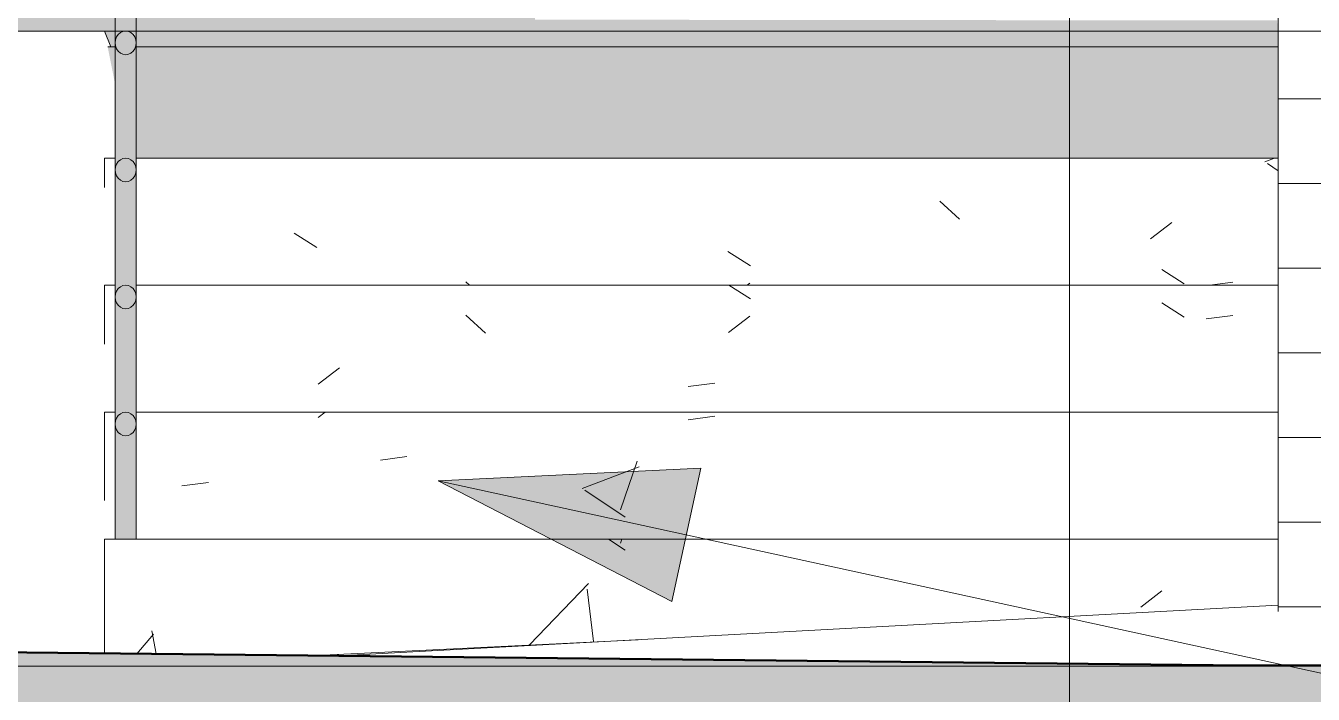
# Model space of a CAD drawing. Header units: inches. Extents: x 1750 to 8392, y -297 to 660.
# Drawn here: x 6777.4 to 6838.2, y -31.3 to 0.3 of the extents above; entities that cross this region are included whole.
import ezdxf

# ---------------------------------------------------------------- set-up
doc = ezdxf.new("R2010")
doc.units = ezdxf.units.IN
doc.header["$MEASUREMENT"] = 0
doc.linetypes.add('Grid Line 1_2_', pattern=[0.8749999999999999, 0.4999999999999999, -0.125, 0.125, -0.125])
for name, color, linetype, lineweight in [('0-4', 50, 'Continuous', 5), ('A-FLOR-3', 192, 'Continuous', 5), ('A-FLOR-4', 192, 'Continuous', 9), ('A-FLOR-HRAL', 11, 'Continuous', 9), ('A-FLOR-LEVL-1', 51, 'Grid Line 1_2_', 9), ('A-WALL-1', 113, 'Continuous', 9), ('A-WALL-PATT-1', 111, 'Continuous', 9), ('C-TOPO', 7, 'Continuous', 9), ('C-TOPO-1', 250, 'Continuous', 50), ('G-ANNO-SYMB-2', 111, 'Continuous', 9), ('G-ANNO-TEXT', 231, 'Continuous', 9), ('S-STRS', 31, 'Continuous', 9)]:
    doc.layers.add(name, color=color, linetype=linetype, lineweight=lineweight)

# ---------------------------------------------------------------- blocks, each defined once
blk = doc.blocks.new('CTR  - Topography_rvt-2-BUILDING ELEVATION - NORTH')
at = {"layer": 'C-TOPO'}
h = blk.add_hatch(dxfattribs=at)
h.set_pattern_fill('FP_39', color=256, style=0, pattern_type=2)
h.set_pattern_definition([(0, (12, 0), (24, 24), [24, -24]), (0, (12, 9), (24, 24), [24, -24]), (0, (12, 18), (24, 24), [24, -24]), (90, (15, 21), (-24, 24), [24, -24]), (90, (24, 21), (-24, 24), [24, -24]), (90, (33, 21), (-24, 24), [24, -24])])
h.paths.add_polyline_path([(-12266.26998847313, -238.7668701536264), (-9756.496706436006, -238.7668701536264), (-9756.496706436006, -5.969290113891474), (-9850.926527178737, -12.8000754413498), (-9884.02873552891, -17.9999999999959), (-9993.081956436006, -25.01451638347441), (-10043.15265093938, -28.41241304285915), (-10085.62315978362, -27.08236057904105), (-10085.62346197062, -27.08235736156859), (-10090.51734691987, -26.92914081199364), (-10093.88613431506, -27.24639327817783), (-10098.3845804983, -27.24639327817783), (-10127.62411873542, -29.99999999999931), (-10150.80545643601, -29.97968548082144), (-10171.39324925796, -29.94968057997562), (-10408.30070267418, -27.42954323953233), (-10466.25245643601, -27.55700736697588), (-10486.9498320487, -27.59909520345661), (-10517.53678747533, -27.23650604497845), (-10524.9613414491, -27.23926980793646), (-10534.89299721585, -27.1215362624905), (-10585.34842131052, -27.5352488954154), (-10642.58937642446, -27.25994412709303), (-10678.14875627489, -26.98436988889534), (-10823.03549742958, -29.94557442945449), (-10860.56120643601, -30), (-12280.07270643601, -30), (-12280.07270643601, -238.7668701536264), (-12266.58939610937, -238.7668701536264)], flags=0)
for p, q in [((-10223.78906249888, 0), (-10279.72265624888, 0)), ((-10223.78906249888, 0), (-10223.49819914664, -0.7499999999999999)), ((-10212.71177813031, -29.51014874608085), (-10168.31439610937, -27.11439440273045)), ((-10171.39379882697, -29.94968032836914), (-10318.31030273322, -28.38683223724365)), ((-10213.76866809155, -29.49890592607835), (-10198.56845732808, -28.74695234352327)), ((-10136.86669921759, -30), (-10171.39379882697, -29.94968032836914))]:
    blk.add_line(p, q, dxfattribs=at)
at = {"layer": 'C-TOPO-1'}
for p, q in [((-10171.39379882696, -29.94967473385553), (-10318.3108237806, -28.38682360699831)), ((-10136.86669642219, -30), (-10171.39324925795, -29.94968057997549))]:
    blk.add_line(p, q, dxfattribs=at)
blk = doc.blocks.new('CTR - 1st Phase -Stairs _ Elevators_rvt-2-BUILDING ELEVATION - NORTH')
at = {"layer": 'A-FLOR-LEVL-1'}
for p, q in [((-12376.80906771182, 0), (-9659.778362595232, 0)), ((-12376.80906771182, -30), (-9659.778362595232, -30))]:
    blk.add_line(p, q, dxfattribs=at)
blk = doc.blocks.new('Railing - 1_-1411116-BUILDING ELEVATION - NORTH')
at = {"layer": 'A-FLOR-HRAL'}
h = blk.add_hatch(color=256, dxfattribs=at)
h.paths.add_polyline_path([(-10820.48939610939, -24), (-10819.48939610939, -24), (-10819.50643319626, -18.70370123909015), (-10819.63584271881, -18.95430170190685), (-10819.85998658684, -19.09898594657614), (-10819.97351199786, -19.09898594657614), (-10820.00528022092, -19.09898594657614), (-10820.11880563196, -19.09898594657614), (-10820.3429495, -18.95430170189593), (-10820.47235902255, -18.70370123905503), (-10820.48939610939, -18.70370123905503), (-10820.48939610939, -23.39237015362596)], flags=0)
h.paths.add_polyline_path([(-10820.48939610939, -18.30901699438187), (-10820.42240881129, -18.15356253417452), (-10820.21528877531, -18.03496691962676), (-10819.9819533539, -18), (-10819.6358427188, -18.08015364227208), (-10819.49764712114, -18.2570218565586), (-10819.48939610939, -18.3090169943747), (-10819.53071813714, -12.76925049141551), (-10819.6358427188, -12.95430170189593), (-10819.85998658684, -13.09898594657614), (-10820.19519731989, -13.06360858605058), (-10820.34294949999, -12.95430170189593), (-10820.47315683522, -12.69692596543314), (-10820.48939610939, -12.83852549156223), (-10820.48939610939, -18)], flags=0)
h.paths.add_polyline_path([(-10819.48939610939, -12.30901699437539), (-10819.51421574761, -6.724707690158884), (-10819.6358427188, -6.954301701895592), (-10819.85998658684, -7.098985946575799), (-10820.1709939683, -7.074817275347532), (-10820.34294949999, -6.954301701895592), (-10820.47235902253, -6.703701239054685), (-10820.48939610939, -6.838525491561886), (-10820.47235902254, -12.2016269417095), (-10820.23939610939, -12.03924894698503), (-10819.89181495673, -12.00430816998494), (-10819.73939610939, -12.03924894698435), (-10819.50634615792, -12.20220341366246), (-10819.49176859319, -12.29406638880289)], flags=0)
h.paths.add_polyline_path([(-10820.48939610939, -6.309016994399944), (-10820.42240881129, -6.151620600610504), (-10820.23939610939, -6.038169482764833), (-10819.93107555805, -6.005298742680002), (-10819.73939610939, -6.038169482762787), (-10819.50643319625, -6.20165492702984), (-10819.48939610939, -6.210318791441527), (-10819.52358614052, -0.7500000000000052), (-10819.6376723763, -0.9558713607721127), (-10819.85998658684, -1.0989859465758), (-10820.14679061671, -1.086025964645506), (-10820.34294949999, -0.9543017018959342), (-10820.47235902254, -0.7037012390546858), (-10820.48939610941, -0.7500000000000052), (-10820.48939610939, -6.279508497187412)], flags=0)
h.paths.add_polyline_path([(-10820.48939610941, -0.3090169944630414), (-10820.4224088113, -0.150649633836684), (-10820.21860903878, -0.03246695638131846), (-10819.91163537426, -0.007064990241138601), (-10819.73017216568, -0.04278363328842793), (-10819.50643319625, -0.2016549270315462), (-10819.48939610941, -0.08258489567731962), (-10819.53138970491, 5.22893683111601), (-10819.6358427188, 5.045698298104065), (-10819.86542550223, 4.901014053423858), (-10820.20129088245, 4.939213372270495), (-10820.34294949999, 5.045698298104065), (-10820.47235902255, 5.296298760944972), (-10820.48939610941, 5.296298760944972), (-10820.48939610941, -0.2477896584373464)], flags=0)
h.paths.add_polyline_path([(-10820.48939610941, 5.690983005540368), (-10820.4224088113, 5.850321332944639), (-10820.23939610941, 5.96398944567249), (-10819.95587332989, 6.000543384465225), (-10819.6358427188, 5.916296866685792), (-10819.50399509834, 5.782980989093056), (-10819.48939610941, 5.789681208561199), (-10819.5122224327, 10.5229446884648), (-10819.60632349913, 10.42221220550152), (-10819.79634526541, 10.34891112364345), (-10820.03501077242, 10.32921703882982), (-10820.26474086817, 10.36872645396783), (-10820.39332731483, 10.43529013102351), (-10820.48939610941, 10.46447808209597), (-10820.48939610941, 5.789681208541418)], flags=0)
h = blk.add_hatch(color=256, dxfattribs=at)
h.paths.add_polyline_path([(-10819.87813564242, 10.32921703882982), (-10819.58061007797, 10.43833401063647), (-10819.7963538072, 10.35136329304986), (-10819.9437814464, 10.32921703882982)], flags=0)
h.paths.add_polyline_path([(-10820.03198010418, 10.32921703882982), (-10820.30114101034, 10.40599638841024), (-10820.03501077242, 10.32921703882982)], flags=0)
for p, q in [((-10820.48939610939, 10.57294901687532), (-10820.48939610939, -24)), ((-10819.48939610939, -24), (-10819.48939610939, 10.57294901687532))]:
    blk.add_line(p, q, dxfattribs=at)
at = {"layer": 'A-FLOR-HRAL', "flags": 128}
for points in [[(-10820.03228682549, 10.3240667408874), (-10820.10065657636, 10.32921703882964), (-10820.30114101031, 10.37749114625808), (-10820.43988054333, 10.4644780820957), (-10820.47873303603, 10.5202755331475)], [(-10819.50005918274, 10.52027553314847), (-10819.53891167543, 10.4644780820957), (-10819.67765120845, 10.37749114625808), (-10819.8781356424, 10.32921703882964), (-10819.94650539328, 10.32406674088737)]]:
    blk.add_lwpolyline(points, dxfattribs=at)
blk = doc.blocks.new('Railing - Railing-1951187-BUILDING ELEVATION - NORTH')
at = {"layer": 'A-FLOR-HRAL'}
for points in [[(-10223.2893961094, 5.440983005625184), (-10223.22240881129, 5.72049150281225), (-10223.0393961094, 5.925105923900673), (-10222.7893961094, 5.999999999999999), (-10222.5393961094, 5.925105923900673), (-10222.3512654643, 5.706677289668618), (-10222.2893961094, 5.585667250305391), (-10222.33222662613, 5.811461797752712), (-10222.58110331182, 5.973265162926622), (-10222.82660988685, 5.999999999999999), (-10223.14321501181, 5.916076410650589), (-10223.27479712046, 5.782980988913322), (-10223.2893961094, 5.585667250305391)], [(-10222.88306385357, 4.901014053423522), (-10222.57750133636, 4.93921337225754), (-10222.43584271879, 5.045698298103729), (-10222.30643319625, 5.296298760944977), (-10222.30643319625, 5.585667250305391), (-10222.43584271879, 5.836267713145957), (-10222.66056203979, 5.980867255773432), (-10222.99778954488, 5.944374125353646), (-10223.14294949999, 5.836267713145957), (-10223.27235902254, 5.585667250305391), (-10223.27215196102, 5.295739866141047), (-10223.14294949999, 5.045698298103729), (-10222.91336671655, 4.901014053423522)], [(-10223.2893961094, -0.5590169943751561), (-10223.22240881129, -0.2795084971877486), (-10223.0393961094, -0.07489407609898534), (-10222.78939610938, 0), (-10222.5393961094, -0.0748940760993264), (-10222.35388546187, -0.2862508841141106), (-10222.2893961094, -0.4143327496949495), (-10222.32360004505, -0.1929250748095228), (-10222.56018318003, -0.0324669563755151), (-10222.86715684452, -0.007064990241474333), (-10223.04862005312, -0.04278363330547563), (-10223.27251023311, -0.2026078058946723), (-10223.2893961094, -0.4143327496949495)], [(-10222.65998658683, -1.098985946576135), (-10222.43584271879, -0.9543017018959289), (-10222.30643319624, -0.7037012390553626), (-10222.30643319624, -0.4143327496949495), (-10222.44048071033, -0.159753364793346), (-10222.65998658683, -0.01904804217349465), (-10222.94252287698, -0.03003161317724334), (-10223.14294949999, -0.1637322868540423), (-10223.27235902254, -0.4143327496949495), (-10223.26709928961, -0.7178981671904693), (-10223.14111984248, -0.9558713607697199), (-10222.91880563194, -1.098985946576135), (-10222.71517427336, -1.098985946576135)], [(-10223.28939610939, -6.559016994374814), (-10223.22240881128, -6.279508497187748), (-10223.03939610939, -6.074894076099326), (-10222.78939610939, -5.999999999999999), (-10222.53939610939, -6.074894076099326), (-10222.35638340749, -6.279508497187748), (-10222.28939610939, -6.559016994374814), (-10222.31497346396, -6.197311947371076), (-10222.53939610939, -6.038169482762782), (-10222.84771666073, -6.005298742681702), (-10223.03955473058, -6.038267394028138), (-10223.27251023311, -6.2026078058974), (-10223.28939610939, -6.414332749694608)], [(-10222.84417203725, -7.098985946576476), (-10222.60779825048, -7.074817275351278), (-10222.4358427188, -6.954301701896269), (-10222.30643319624, -6.703701239055021), (-10222.30643319624, -6.414332749694608), (-10222.4358427188, -6.163732286854041), (-10222.65998658683, -6.019048042173835), (-10222.96681699698, -6.041282337767711), (-10223.14294949999, -6.163732286854041), (-10223.27235902254, -6.414332749694608), (-10223.27215196101, -6.704260133866113), (-10223.14294949999, -6.954301701896269), (-10222.91336671655, -7.098985946576476)], [(-10223.28939610939, -12.55901699437481), (-10223.22240881128, -12.27950849718741), (-10223.03939610939, -12.07489407609864), (-10222.78939610938, -12), (-10222.53939610939, -12.07489407609898), (-10222.35638340749, -12.27950849718741), (-10222.28939610939, -12.41433274969461), (-10222.30643319624, -12.20162694170233), (-10222.53939610939, -12.03924894698332), (-10222.82827647695, -12.00353249512056), (-10223.03955006815, -12.03934398029344), (-10223.27251023311, -12.20260780596425), (-10223.28939610939, -12.4278782940994)], [(-10222.82472612908, -13.09898594657579), (-10222.58359489889, -13.06360858605194), (-10222.4358427188, -12.95430170189593), (-10222.30563538356, -12.69692596546451), (-10222.30643319624, -12.41433274969461), (-10222.4358427188, -12.1637322868537), (-10222.65998658683, -12.01904804217315), (-10222.99111111699, -12.05253306235647), (-10223.14294949999, -12.1637322868537), (-10223.27275566934, -12.41770119786724), (-10223.27235902253, -12.70370123905502), (-10223.14294949999, -12.95430170189593), (-10222.91336671655, -13.09898594657579)], [(-10222.28939610939, -18.55901699437515), (-10222.30643319625, -18.19882995095008), (-10222.56350344347, -18.03496691962539), (-10222.79683886488, -18), (-10223.15523831203, -18.09191129311511), (-10223.28114509764, -18.25702185658417), (-10223.27235902254, -18.4143327496946), (-10223.14056070653, -18.16168294656404), (-10222.91880563195, -18.01904804217383), (-10222.65998658683, -18.01904804217383), (-10222.43584271879, -18.16373228685404), (-10222.30643319624, -18.4143327496946), (-10222.29730979578, -18.49181150624815)], [(-10222.77351199785, -19.09898594657647), (-10222.65998658683, -19.09898594657647), (-10222.43584271879, -18.95430170189627), (-10222.30643319624, -18.70370123905536), (-10222.30643319624, -18.4143327496946), (-10222.43584271879, -18.16373228685404), (-10222.65998658683, -18.01904804217383), (-10222.91880563195, -18.01904804217383), (-10223.14294949999, -18.16373228685404), (-10223.27235902254, -18.4143327496946), (-10223.27235902254, -18.70370123905536), (-10223.14294949998, -18.95430170189627), (-10222.91880563194, -19.09898594657647), (-10222.80533435204, -19.08228388569023), (-10222.77344265289, -19.07758968376151)]]:
    blk.add_hatch(color=256, dxfattribs=at).paths.add_polyline_path(points, flags=0)
for p, q in [((-10223.28939610938, 6.467342984011565), (-10223.28939610938, 5.440983005624843)), ((-10222.28939610939, 5.440983005625184), (-10222.28939610939, 6.46734298401975)), ((-10223.28939610938, 0.4701399747532377), (-10223.28939610938, -0.5590169943754971)), ((-10222.28939610939, -0.5590169943751561), (-10222.28939610939, 0.4701399747604)), ((-10223.28939610938, -5.527063034508159), (-10223.28939610938, -6.559016994375155)), ((-10222.28939610939, -6.559016994374814), (-10222.28939610939, -5.52706303449554)), ((-10223.28939610938, -11.5242660437641), (-10223.28939610938, -12.55901699437515)), ((-10222.28939610939, -12.55901699437481), (-10222.28939610939, -11.52426604375625)), ((-10223.28939610938, -17.52146905302345), (-10223.28939610938, -18.55901699437549)), ((-10222.28939610939, -18.55901699437515), (-10222.28939610939, -17.52146905301492))]:
    blk.add_line(p, q, dxfattribs=at)
at = {"layer": 'A-FLOR-HRAL', "flags": 128}
for points in [[(-10222.28939610938, 5.440983005624937), (-10222.30643319623, 5.585667250305142), (-10222.35638340748, 5.72049150281233), (-10222.43584271878, 5.836267713146066), (-10222.53939610938, 5.925105923900913), (-10222.65998658682, 5.980951957826272), (-10222.78939610938, 5.999999999999723), (-10222.91880563193, 5.980951957826274), (-10223.03939610938, 5.925105923900915), (-10223.14294949997, 5.836267713146069), (-10223.22240881127, 5.720491502812332), (-10223.27235902252, 5.585667250305146), (-10223.28939610938, 5.440983005624941)], [(-10223.28939610938, 5.440983005624943), (-10223.27235902252, 5.296298760944738), (-10223.22240881127, 5.16147450843755), (-10223.14294949997, 5.045698298103813), (-10223.03939610938, 4.956860087348964), (-10222.91880563193, 4.901014053423604), (-10222.78939610938, 4.881966011250153), (-10222.65998658682, 4.901014053423602), (-10222.53939610938, 4.956860087348959), (-10222.43584271878, 5.045698298103805), (-10222.35638340748, 5.161474508437541), (-10222.30643319623, 5.296298760944729), (-10222.28939610938, 5.440983005624934)], [(-10222.28939610938, -0.5590169943750625), (-10222.30643319623, -0.4143327496948572), (-10222.35638340748, -0.2795084971876703), (-10222.43584271878, -0.1637322868539333), (-10222.53939610938, -0.07489407609908617), (-10222.65998658682, -0.01904804217372721), (-10222.78939610938, -2.766120665853577e-13), (-10222.91880563193, -0.01904804217372621), (-10223.03939610938, -0.07489407609908409), (-10223.14294949997, -0.1637322868539304), (-10223.22240881127, -0.2795084971876665), (-10223.27235902252, -0.414332749694853), (-10223.28939610938, -0.5590169943750585)], [(-10223.28939610938, -0.5590169943750555), (-10223.27235902252, -0.7037012390552613), (-10223.22240881127, -0.8385254915624485), (-10223.14294949997, -0.9543017018961861), (-10223.03939610938, -1.043139912651034), (-10222.91880563193, -1.098985946576394), (-10222.78939610938, -1.118033988749846), (-10222.65998658682, -1.098985946576396), (-10222.53939610938, -1.043139912651039), (-10222.43584271878, -0.9543017018961931), (-10222.35638340748, -0.8385254915624574), (-10222.30643319623, -0.7037012390552703), (-10222.28939610938, -0.5590169943750652)], [(-10222.28939610937, -6.55901699437506), (-10222.30643319623, -6.414332749694855), (-10222.35638340748, -6.279508497187669), (-10222.43584271878, -6.163732286853932), (-10222.53939610937, -6.074894076099084), (-10222.65998658682, -6.019048042173726), (-10222.78939610937, -6.000000000000274), (-10222.91880563193, -6.019048042173724), (-10223.03939610937, -6.074894076099083), (-10223.14294949997, -6.163732286853928), (-10223.22240881127, -6.279508497187665), (-10223.27235902252, -6.414332749694851), (-10223.28939610937, -6.559016994375057)], [(-10223.28939610937, -6.559016994375054), (-10223.27235902252, -6.703701239055259), (-10223.22240881127, -6.838525491562446), (-10223.14294949997, -6.954301701896184), (-10223.03939610937, -7.043139912651033), (-10222.91880563193, -7.098985946576393), (-10222.78939610937, -7.118033988749843), (-10222.65998658682, -7.098985946576394), (-10222.53939610937, -7.043139912651037), (-10222.43584271878, -6.954301701896192), (-10222.35638340748, -6.838525491562456), (-10222.30643319623, -6.703701239055269), (-10222.28939610937, -6.559016994375063)], [(-10222.28939610938, -12.55901699437472), (-10222.30643319623, -12.41433274969451), (-10222.35638340748, -12.27950849718733), (-10222.43584271878, -12.16373228685359), (-10222.53939610938, -12.07489407609874), (-10222.65998658682, -12.01904804217338), (-10222.78939610938, -11.99999999999993), (-10222.91880563193, -12.01904804217338), (-10223.03939610938, -12.07489407609874), (-10223.14294949997, -12.16373228685359), (-10223.22240881127, -12.27950849718732), (-10223.27235902252, -12.41433274969451), (-10223.28939610938, -12.55901699437471)], [(-10223.28939610938, -12.55901699437471), (-10223.27235902252, -12.70370123905492), (-10223.22240881127, -12.8385254915621), (-10223.14294949997, -12.95430170189584), (-10223.03939610938, -13.04313991265069), (-10222.91880563193, -13.09898594657605), (-10222.78939610938, -13.1180339887495), (-10222.65998658682, -13.09898594657605), (-10222.53939610938, -13.0431399126507), (-10222.43584271878, -12.95430170189585), (-10222.35638340748, -12.83852549156211), (-10222.30643319623, -12.70370123905493), (-10222.28939610938, -12.55901699437472)], [(-10222.28939610938, -18.55901699437506), (-10222.30643319623, -18.41433274969485), (-10222.35638340748, -18.27950849718767), (-10222.43584271878, -18.16373228685393), (-10222.53939610938, -18.07489407609908), (-10222.65998658682, -18.01904804217372), (-10222.78939610938, -18.00000000000027), (-10222.91880563193, -18.01904804217372), (-10223.03939610938, -18.07489407609908), (-10223.14294949997, -18.16373228685393), (-10223.22240881127, -18.27950849718766), (-10223.27235902252, -18.41433274969485), (-10223.28939610938, -18.55901699437505)], [(-10223.28939610938, -18.55901699437505), (-10223.27235902252, -18.70370123905526), (-10223.22240881127, -18.83852549156244), (-10223.14294949997, -18.95430170189618), (-10223.03939610938, -19.04313991265103), (-10222.91880563193, -19.09898594657639), (-10222.78939610938, -19.11803398874984), (-10222.65998658682, -19.09898594657639), (-10222.53939610938, -19.04313991265104), (-10222.43584271878, -18.95430170189619), (-10222.35638340748, -18.83852549156245), (-10222.30643319623, -18.70370123905527), (-10222.28939610938, -18.55901699437506)]]:
    blk.add_lwpolyline(points, dxfattribs=at)
at = {"extrusion": (0, 0, -1), "zscale": -1}
blk.add_blockref('Railing - 1_-1411116-BUILDING ELEVATION - NORTH', (21042.7787922208, 0), dxfattribs=at)

msp = doc.modelspace()

# ---------------------------------------------------------------- hatches: boundary and pattern name
at = {"layer": 'A-FLOR-3'}
h = msp.add_hatch(color=256, dxfattribs=at)
h.paths.add_polyline_path([(6782.58922580549, -5.999999999999999), (6836.564225805512, -5.999999999999999), (6836.564225805512, -0.7499999999999999), (6782.58922580549, -0.7499999999999999), (6782.58922580549, -5.732489784663357)], flags=0)
h.paths.add_polyline_path([(6781.589225805488, -2.498331947442466), (6781.589225805488, -0.7499999999999999), (6781.239559416001, -0.7499999999999999)], flags=0)
at = {"layer": 'A-WALL-PATT-1'}
h = msp.add_hatch(dxfattribs=at)
h.set_pattern_fill('FP_52', color=256, style=0, pattern_type=2)
h.set_pattern_definition([(0, (5577.889621914886, -29.2), (0, 4), []), (90, (5577.889621914886, -29.2), (-7.999999999999999, 8), [4, -28]), (90, (5593.889621914886, -25.2), (-7.999999999999999, 8), [4, -28])])
h.paths.add_polyline_path([(6038.689226885346, 75.49999809265135), (6065.455665478876, 68.49788818392675), (6040.811368603876, 74.94384151607834)], flags=0)
h.paths.add_polyline_path([(5947.163040478876, -15.00000000000034), (5991.764225805502, -15), (5991.764225805502, 35.99999999999999), (5995.214225805466, 35.99999999999999), (5995.214225805466, 92.00000000002647), (6031.339225805465, 92.00000000002647), (6031.339225805465, 73.58443548688739), (6038.689226885346, 75.49999809265135), (6077.68922580549, 65.23841857910121), (6077.68922580549, 56.81866264343261), (6047.420958276734, 71.29012298583983), (6077.580097807131, 56.74934005737304), (6054.952680719571, 50.79567718505859), (6041.412628826616, 71.29012298583983), (6054.689224851803, 50.76696395874023), (6031.339225805465, 50.76696395874023), (6031.339225805465, 35.99999999999999), (6109.090007055465, 35.99999999999999), (6109.09000705546, 92.25000000000033), (6147.113444555473, 92.25000000000033), (6147.113444555465, 13.93749999999977), (6130.414225805504, 13.93749999999977), (6130.414225805504, -0.7499999999999999), (6181.587606290999, -0.7106305456703693), (6184.389225805478, -0.2477896584373411), (6184.35889571959, 10.5685474471561), (6184.23970675264, 10.74221176265632), (6184.164781435762, 10.9444481414173), (6184.139225805478, 11.38226245894907), (6184.164781435762, 35.37850087545723), (6184.23970675264, 35.58073725421888), (6184.456213103587, 35.83788992505196), (6184.63922580548, 35.94554699101888), (6184.777965338501, 35.9836233530151), (6185.000486272458, 35.98362335301544), (6185.200970706408, 35.91695262846974), (6185.33971023943, 35.82290096712278), (6185.419555891369, 35.75440156970784), (6185.538744858315, 35.58073725421888), (6185.613670175197, 35.37850087540811), (6185.639225805478, 35.16147450843743), (6185.613670175197, 10.94444814141559), (6185.53874485833, 10.74221176265632), (6185.38922580548, 10.46447808209598), (6185.38922580548, -0.0825848956773143), (6185.890007055466, 0), (6781.089559415999, 0), (6781.380422768249, -0.7499999999999999), (6781.589225805488, -0.7192685925003842), (6781.558895719611, 10.56854744715576), (6781.43970675265, 10.74221176265598), (6781.364781435783, 10.9444481414173), (6781.339225805486, 11.37850087545757), (6781.36478143577, 35.37850087545757), (6781.43970675265, 35.58073725421854), (6781.656213103595, 35.83788992505298), (6781.839225805488, 35.94554699101922), (6781.97796533851, 35.9836233530151), (6782.200486272468, 35.98362335301476), (6782.400970706418, 35.9169526284694), (6782.53971023944, 35.82290096712176), (6782.619555891377, 35.75440156970648), (6782.738744858325, 35.58073725421854), (6782.813670175205, 35.37850087540777), (6782.839225805486, 35.16147450843743), (6782.813670175217, 10.9444481414173), (6782.738744858325, 10.74221176265394), (6782.589225805488, 10.45882727968114), (6782.589225805488, -0.7499999999999999), (6836.564225805512, -0.7499999999999999), (6836.520475805473, 0.5000000000288763), (6801.426725805475, 0.538129846373863), (6801.426725805453, 92.00000000002886), (6837.551725805479, 92.0000000000292), (6837.551725805477, 36.0000000000034), (6838.877507055477, 36.0000000000034), (6838.877507055475, 92.25000000000033), (6876.900944555477, 92.25000000000033), (6876.900944555477, 36.0000000000034), (6915.490007055478, 36.0000000000034), (6915.490007055478, 92.25000000000033), (6953.513444555478, 92.24999999999999), (6953.513444555478, 70.38987429191376), (6973.089226885326, 75.49999809265067), (6995.789225805465, 69.56783851643125), (6995.789225805465, 108.3749999999874), (5577.889225805513, 108.3749999999874), (5577.889225805513, -0.5520833333338259), (5704.389225805475, -0.5520833333338259), (5704.389225805475, 0), (5609.889225805455, 0), (5609.889225805455, 92.99999999999999), (5840.289225805445, 92.99999999999999), (5840.289225805445, 0), (5718.459056410218, 0), (5718.459056410218, -1.048907445804389), (5741.886938739211, -3), (5777.909651672951, -3), (5922.00050340798, -15), (5943.764225805477, -15)], flags=0)
h.paths.add_polyline_path([(5705.864225805453, 0), (5710.459056410218, -0.3826611238204122), (5710.459056410218, 0)], flags=0)
h.paths.add_polyline_path([(5705.648931103877, -0.5520833333338259), (5705.864217619139, -0.5520833333338259), (5705.864225805453, 0), (5705.389225805475, 0), (5705.389225805475, -0.5520833333338259)], flags=0)
h.paths.add_polyline_path([(6613.814225805474, 7.999999999999885), (6613.251725805474, 7.999999999999885), (6613.251725805474, 53.00000000000022), (6642.251725805472, 53.00000000000022), (6642.251725805472, 7.999999999999885), (6617.487915478878, 7.999999999999885)], flags=0)
h.paths.add_polyline_path([(6230.251725805469, 7.999999999999885), (6230.251725805469, 53.00000000000056), (6259.251725805469, 53.00000000000056), (6259.251725805469, 7.999999999999885), (6230.814225805469, 7.999999999999885)], flags=0)
h.paths.add_polyline_path([(6339.677507055469, 13.93749999999943), (6339.677507055463, 92.25000000000033), (6377.700944555461, 92.25000000000033), (6377.700944555472, 13.93749999999977), (6340.490007055467, 13.93749999999977)], flags=0)
h.paths.add_polyline_path([(6531.113444555473, 13.93749999999977), (6493.090007055471, 13.93749999999977), (6493.090007055469, 92.25000000000033), (6531.113444555469, 92.25000000000033), (6531.113444555473, 14.68749999999977)], flags=0)
h.paths.add_polyline_path([(6531.865007055472, 13.93749999999977), (6531.865007055474, 92.25000000000033), (6569.888444555472, 92.25000000000033), (6569.888444555472, 13.93749999999977), (6532.67750705547, 13.93749999999977)], flags=0)
h.paths.add_polyline_path([(6185.890007055466, 13.93749999999977), (6185.890007055459, 92.25000000000033), (6223.91344455547, 92.25000000000033), (6223.913444555468, 13.93749999999977), (6186.702507055466, 13.93749999999977)], flags=0)
h.paths.add_polyline_path([(6725.740007055474, 13.93749999999977), (6723.865007055474, 13.93749999999977), (6723.865007055474, 92.25000000000033), (6761.888444555476, 92.25000000000033), (6761.888444555476, 13.93749999999977), (6725.922821728876, 13.93749999999977)], flags=0)
h.paths.add_polyline_path([(5936.515007055532, 13.93749999999977), (5936.515007055532, 92.25000000000033), (5974.53844455553, 92.25000000000033), (5974.53844455553, 13.93749999999977), (5937.305321728876, 13.93749999999977)], flags=0)
h.paths.add_polyline_path([(6416.10094455547, 13.93749999999977), (6378.07750705547, 13.97075149988359), (6378.077507055476, 92.25000000000033), (6416.100944555472, 92.25000000000033), (6416.10094455547, 14.96874999999977)], flags=0)
h.paths.add_polyline_path([(6953.513444555478, 36.0000000000034), (6995.789225805465, 36.0000000000034), (6995.789225805465, 52.48924297543021), (6989.35268071955, 50.7956771850579), (6975.812628826598, 71.29012298583915), (6989.089224851783, 50.76696395873955), (6957.107798720124, 50.7956771850579), (6970.317763106163, 71.29012298583915), (6956.825768030341, 50.7956771850579), (6953.513444555478, 51.66720744694407), (6953.513444555478, 48.39912984637385)], flags=0)
h.paths.add_polyline_path([(6031.339225805465, 64.13826098829098), (6035.917763106181, 71.29012298583983), (6031.339225805465, 64.33528909885375)], flags=0)
h.paths.add_polyline_path([(6995.789225805465, 64.55552945350097), (6995.789225805465, 64.62650306044428), (6981.820958276716, 71.29012298583915), (6994.2290582354, 65.30774116516044)], flags=0)
h.paths.add_polyline_path([(6953.513444555478, 66.0618276649211), (6963.266499643551, 70.79482882700164), (6953.513444555478, 66.12303311169943)], flags=0)
h.paths.add_polyline_path([(6995.789225805465, 69.52723269980912), (6995.789225805465, 69.55093560667454), (6989.089224851783, 71.29012298583915)], flags=0)
h.paths.add_polyline_path([(6790.949968157987, 85.70215134332805), (6790.568386652427, 85.71494574252482), (6790.760992957268, 85.70215134332805), (6790.948751668069, 85.70215134332805)], flags=0)
h.paths.add_polyline_path([(6786.963536607529, 77.38397456910626), (6786.481674453842, 77.38397456910626), (6786.481674453842, 77.97813338207708), (6786.727876392097, 77.97813338207708), (6786.784184362181, 79.23827610227055), (6786.799862675927, 79.41769599301891), (6787.180042958475, 81.15413361388572), (6787.441454790329, 81.95442841662235), (6788.26050310883, 82.89544405563844), (6789.027613772554, 83.40622237374417), (6789.027613772585, 83.65622237376577), (6789.221757972062, 83.65622237376577), (6789.280263638895, 83.72377889875473), (6789.095170297574, 83.72377889875473), (6789.124685872324, 85.22377889875439), (6789.280263638895, 85.22377889875439), (6789.187716968234, 85.29133542374335), (6789.027613772585, 85.29133542374335), (6789.027613772585, 85.54133542374346), (6789.124685872324, 85.54133542374346), (6789.221757972062, 85.63818471138471), (6789.87079157048, 85.72711764226868), (6789.725634080776, 85.71015546969225), (6789.708213040867, 85.74397658020631), (6789.682372943924, 85.76093430240415), (6789.586446535346, 85.74397658020631), (6789.577724091785, 85.81422134923194), (6789.53310584521, 85.83203404023526), (6789.577724091785, 85.92745569136126), (6789.885172030083, 87.83048218063287), (6789.351725805474, 88.05144284166316), (6788.885735547805, 88.40900974250802), (6788.528168646959, 88.8750000001787), (6788.303392696323, 89.41765714869722), (6788.226725805474, 90.000000000177), (6788.303392696323, 90.58234285165882), (6788.528168646959, 91.12500000017768), (6788.885735547805, 91.59099025784734), (6789.475919810713, 92.00000000002886), (6789.997993603878, 92.18697371016218), (6790.476725805474, 92.25000000017802), (6791.059068656954, 92.17333310932848), (6791.601725805474, 91.94855715869288), (6792.067716063142, 91.59099025784768), (6792.42528296399, 91.12500000017768), (6792.650058914624, 90.58234285165882), (6792.726725805474, 90.00000000018109), (6792.650058914624, 89.41765714869722), (6792.42528296399, 88.8750000001787), (6792.067716063142, 88.40900974250802), (6791.601725805474, 88.05144284166316), (6791.068895968989, 87.82666689102722), (6791.420345765742, 85.8641325614676), (6791.418414175059, 85.79935100939552), (6791.321865103979, 85.79669841030896), (6791.321865103979, 85.75100734037288), (6791.321865103979, 85.70820346619006), (6790.974489253829, 85.70698075047493), (6791.167503559427, 85.70195565208176), (6791.765734642715, 85.61862439145385), (6791.858281313376, 85.54133542374346), (6791.925837838366, 85.54133542374346), (6791.925837838366, 85.29133542374335), (6791.731693638889, 85.29133542374335), (6791.673187972056, 85.22377889875439), (6791.858281313376, 85.22377889875439), (6791.828765738626, 83.72377889875473), (6791.673187972056, 83.72377889875473), (6791.769902730362, 83.65622237376577), (6791.925837838366, 83.65622237376577), (6791.925837838366, 83.40622237376566), (6792.801878352509, 82.81133623896311), (6793.521273145625, 81.92602943227301), (6793.910171099245, 80.66195218801828), (6794.153588934712, 79.41769599550865), (6794.225575218854, 77.97813338209856), (6794.471777157109, 77.97813338207742), (6794.471777157109, 77.38397456910626), (6787.180042958475, 77.38397456910626)], flags=0)
h.paths.add_polyline_path([(5600.367155657963, 85.70215134332805), (5599.985574152404, 85.71494574252516), (5600.178180457246, 85.70215134332805), (5600.365939168045, 85.70215134332805)], flags=0)
h.paths.add_polyline_path([(5602.373593352204, 77.38397456910626), (5595.898861953818, 77.38397456910626), (5595.898861953818, 77.97813338207708), (5596.145063892072, 77.97813338207708), (5596.201371862157, 79.23827610227055), (5596.217050175903, 79.41769599301891), (5596.59723045845, 81.1541336138864), (5596.906115419308, 82.01132301295705), (5597.677690608805, 82.89544405563844), (5598.444801272561, 83.40622237376566), (5598.444801272561, 83.65622237376577), (5598.638945472039, 83.65622237376577), (5598.697451138871, 83.72377889875473), (5598.51235779755, 83.72377889875473), (5598.5418733723, 85.22377889875439), (5598.697451138871, 85.22377889875439), (5598.604904468211, 85.29133542374335), (5598.444801272561, 85.29133542374335), (5598.444801272561, 85.54133542374346), (5598.5418733723, 85.54133542374346), (5598.638945472039, 85.63818471138471), (5599.287979070457, 85.72711764226902), (5599.142821580752, 85.71015546969225), (5599.125400540845, 85.74397658020631), (5599.099560443901, 85.76093430240381), (5599.003634035322, 85.74397658020631), (5598.994911591763, 85.81422134923194), (5598.950293345186, 85.83203404023662), (5598.994911591763, 85.92745569136126), (5599.30235953006, 87.83048218063321), (5598.76891330545, 88.05144284166316), (5598.30292304778, 88.40900974250802), (5597.945356146935, 88.87500000017836), (5597.720580196301, 89.41765714869688), (5597.64391330545, 90.000000000177), (5597.720580196301, 90.58234285165848), (5597.945356146935, 91.12500000017802), (5598.30292304778, 91.59099025784734), (5598.76891330545, 91.94855715869322), (5599.311570453969, 92.17333310932814), (5599.89391330545, 92.25000000017802), (5600.476256156928, 92.17333310932882), (5601.01891330545, 91.94855715869254), (5601.48490356312, 91.59099025784734), (5601.842470463966, 91.12500000017802), (5602.067246414599, 90.58234285165848), (5602.142884228877, 89.99218338755894), (5602.067246414599, 89.41765714869653), (5601.842470463966, 88.87500000017768), (5601.48490356312, 88.40900974250802), (5601.01891330545, 88.05144284166316), (5600.486083468966, 87.82666689102722), (5600.837533265718, 85.86413256146794), (5600.835601675035, 85.79935100939552), (5600.739052603954, 85.79669841030828), (5600.739052603954, 85.75100734037322), (5600.739052603954, 85.70820346619006), (5600.391676753805, 85.70698075047527), (5600.584691059403, 85.70195565208176), (5601.182922142692, 85.61862439145385), (5601.275468813352, 85.54133542374346), (5601.343025338341, 85.54133542374346), (5601.343025338341, 85.29133542374335), (5601.148881138864, 85.29133542374335), (5601.090375472031, 85.22377889875439), (5601.275468813352, 85.22377889875439), (5601.245953238602, 83.72377889875473), (5601.090375472031, 83.72377889875473), (5601.187090230338, 83.65622237376577), (5601.343025338341, 83.65622237376577), (5601.343025338341, 83.40622237376566), (5602.219065852485, 82.81133623896311), (5602.938460645602, 81.92602943227404), (5603.327358599223, 80.66195218801964), (5603.57077643469, 79.41769599550865), (5603.64276271883, 77.97813338208799), (5603.888964657084, 77.97813338207742), (5603.888964657084, 77.38397456910626), (5602.501497883291, 77.38397456910626)], flags=0)
h.paths.add_polyline_path([(6042.762468157976, 85.70215134332805), (6042.38088665242, 85.71494574252516), (6042.573492957261, 85.70215134332805), (6042.76125166806, 85.70215134332805)], flags=0)
h.paths.add_polyline_path([(6038.689226885346, 77.38397456910626), (6038.294174453833, 77.38397456910626), (6038.294174453833, 77.97813338207708), (6038.540376392086, 77.97813338207708), (6038.59668436217, 79.23827610227055), (6038.612362675916, 79.41769599301891), (6038.992542958464, 81.15413361388504), (6039.301427919323, 82.01132301295705), (6040.073003108819, 82.89544405563844), (6040.840113772576, 83.40622237376566), (6040.840113772574, 83.65622237376577), (6041.034257972053, 83.65622237376577), (6041.092763638884, 83.72377889875473), (6040.907670297565, 83.72377889875473), (6040.937185872315, 85.22377889875439), (6041.092763638884, 85.22377889875439), (6041.000216968225, 85.29133542374335), (6040.840113772574, 85.29133542374335), (6040.840113772574, 85.54133542374346), (6040.937185872315, 85.54133542374346), (6041.034257972053, 85.63818471138471), (6041.683291570471, 85.72711764226868), (6041.538134080765, 85.7101554696926), (6041.520713040858, 85.74397658020631), (6041.494872943915, 85.76093430240415), (6041.398946535337, 85.74397658020631), (6041.390224091776, 85.81422134923194), (6041.345605845199, 85.83203404023662), (6041.390224091776, 85.92745569136126), (6041.697672030074, 87.83048218063253), (6041.164225805464, 88.05144284166316), (6040.698235547794, 88.40900974250802), (6040.340668646948, 88.87500000017802), (6040.115892696314, 89.41765714869653), (6040.039225805464, 90.000000000177), (6040.115892696314, 90.58234285165882), (6040.340668646948, 91.12500000017768), (6040.811368603876, 91.6778003050117), (6041.2884198107, 92.00000000002647), (6041.706882953984, 92.1733331093278), (6042.289225805464, 92.25000000017802), (6042.871568656943, 92.17333310932848), (6043.414225805464, 91.94855715869288), (6043.880216063135, 91.59099025784734), (6044.237782963979, 91.12500000017768), (6044.462558914613, 90.58234285165985), (6044.539225805464, 90.00000000017666), (6044.462558914614, 89.41765714869722), (6044.237782963979, 88.8750000001787), (6043.880216063135, 88.40900974250802), (6043.414225805464, 88.05144284166316), (6042.88139596898, 87.82666689102722), (6043.232845765731, 85.86413256146794), (6043.23091417505, 85.79935100939552), (6043.134365103972, 85.79669841030896), (6043.134365103968, 85.75100734037322), (6043.134365103968, 85.70820346619006), (6042.786989253818, 85.70698075047527), (6042.980003559416, 85.70195565208176), (6043.578234642708, 85.61862439145385), (6043.670781313367, 85.54133542374346), (6043.738337838357, 85.54133542374346), (6043.738337838357, 85.29133542374335), (6043.544193638878, 85.29133542374335), (6043.485687972046, 85.22377889875439), (6043.670781313367, 85.22377889875439), (6043.641265738615, 83.72377889875473), (6043.485687972046, 83.72377889875473), (6043.582402730353, 83.65622237376577), (6043.738337838357, 83.65622237376577), (6043.738337838357, 83.40622237376566), (6044.614378352499, 82.81133623896311), (6045.333773145616, 81.92602943227472), (6045.740227978877, 80.57220832774713), (6045.966088934703, 79.41769599550865), (6046.038075218845, 77.97813338207742), (6046.284277157098, 77.97813338207742), (6046.284277157098, 77.38397456910626), (6038.776036607518, 77.38397456910626)], flags=0)
h.paths.add_polyline_path([(6434.51335612509, 85.70215134333044), (6434.131774619533, 85.7149457425272), (6434.324380924374, 85.70215134333044), (6434.512139635173, 85.70215134333044)], flags=0)
h.paths.add_polyline_path([(6430.759169916368, 77.3839745691083), (6430.045062420946, 77.3839745691083), (6430.045062420946, 77.9781333820798), (6430.291264359199, 77.97813338207946), (6430.347572329285, 79.23827610227293), (6430.363250643031, 79.4176959930213), (6430.743430925577, 81.15413361388742), (6431.004842757433, 81.95442841662474), (6431.823891075932, 82.89544405564082), (6432.591001739689, 83.40622237376805), (6432.591001739689, 83.65622237376782), (6432.785145939168, 83.65622237376782), (6432.843651605999, 83.72377889875678), (6432.658558264679, 83.72377889875678), (6432.688073839428, 85.22377889875712), (6432.843651605999, 85.22377889875712), (6432.751104935338, 85.29133542374574), (6432.591001739689, 85.29133542374574), (6432.591001739689, 85.54133542374585), (6432.688073839428, 85.54133542374585), (6432.785145939168, 85.63818471138676), (6433.434179537586, 85.72711764227141), (6433.28902204788, 85.71015546969464), (6433.271601007971, 85.7439765802087), (6433.245760911028, 85.7609343024062), (6433.14983450245, 85.7439765802087), (6433.141112058889, 85.81422134923467), (6433.096493812314, 85.83203404023799), (6433.141112058889, 85.9274556913633), (6433.448559997187, 87.83048218063492), (6432.915113772578, 88.05144284166487), (6432.449123514907, 88.4090097425104), (6432.091556614063, 88.87500000018007), (6431.866780663428, 89.4176571486996), (6431.790113772577, 90.00000000017972), (6431.866780663428, 90.58234285166019), (6432.091556614063, 91.12500000018007), (6432.449123514907, 91.59099025784973), (6432.915113772577, 91.94855715869492), (6433.457770921095, 92.17333310933053), (6434.040113772504, 92.25000000000033), (6434.622456624058, 92.17333310933087), (6435.165113772577, 91.94855715869458), (6435.631104030248, 91.59099025785007), (6435.988670931092, 91.12500000017904), (6436.213446881726, 90.58234285166189), (6436.290113772577, 90.00000000017938), (6436.213446881728, 89.4176571486996), (6435.988670931092, 88.87500000017904), (6435.631104030248, 88.4090097425104), (6435.120118603878, 88.03280523254749), (6434.632283936093, 87.8266668910296), (6434.983733732844, 85.86413256146965), (6434.981802142163, 85.79935100939723), (6434.885253071085, 85.79669841031101), (6434.885253071083, 85.75100734037493), (6434.885253071083, 85.70820346619244), (6434.537877220931, 85.70698075047731), (6434.730891526529, 85.70195565208381), (6435.329122609821, 85.61862439145624), (6435.42166928048, 85.54133542374585), (6435.48922580547, 85.54133542374585), (6435.48922580547, 85.29133542374574), (6435.295081605991, 85.29133542374574), (6435.23657593916, 85.22377889875678), (6435.42166928048, 85.22377889875678), (6435.39215370573, 83.72377889875678), (6435.23657593916, 83.72377889875678), (6435.333290697467, 83.65622237376782), (6435.48922580547, 83.65622237376782), (6435.48922580547, 83.40622237376805), (6436.365266319612, 82.8113362389655), (6437.084661112729, 81.92602943227676), (6437.473559066349, 80.66195218802203), (6437.716976901818, 79.41769599551104), (6437.788963185958, 77.97813338210095), (6438.035165124213, 77.9781333820798), (6438.035165124213, 77.3839745691083), (6431.010129100578, 77.3839745691083)], flags=0)
h = msp.add_hatch(dxfattribs=at)
h.set_pattern_fill('FP_41', color=256, style=0, pattern_type=2)
h.set_pattern_definition([(0, (6838.689621914886, 0.8), (0, 4), []), (90, (6838.689621914886, 0.8), (-7.999999999999999, 8), [4, -28]), (90, (6854.689621914886, 4.8), (-7.999999999999999, 8), [4, -28])])
h.paths.add_polyline_path([(6961.72586686509, -28.41240978240966), (6961.725970975507, -28.4124064476656), (6960.16594259846, -28.36355126433761)], flags=0)
h.paths.add_polyline_path([(6840.688924650405, -27.49460342180168), (6855.033033365367, -26.14376987048615), (6896.140584806653, -24), (6924.147298077911, -24), (6994.349265112336, -26.19853158455214), (7019.858358244166, -24.4674355789092), (7065.689225805483, -21.53243614995631), (7065.689225805483, 36.0000000000034), (6836.564225805512, 36.0000000000034), (6836.564225805512, -27.41951307700174)], flags=0)
h.paths.add_polyline_path([(6842.994954795089, -24), (6842.459056410227, -24), (6842.459056410227, 11.99999999999966), (6850.459056410225, 11.99999999999966), (6850.459056410225, -24), (6843.630629285481, -24)], flags=0)
at = {"layer": 'G-ANNO-TEXT'}
msp.add_hatch(color=256, dxfattribs=at).paths.add_polyline_path([(6796.856397360498, -21.2427553803627), (6807.898064302575, -26.93664034412396), (6809.265703914345, -20.65297093416715)], flags=0)
at = {"layer": 'S-STRS'}
h = msp.add_hatch(dxfattribs=at)
h.set_pattern_fill('FP_46', color=256, style=0, pattern_type=2)
h.set_pattern_definition([(49.78100000000001, (17016.87862191489, 16.06), (27.54276324008182, -2.390920136850649), [2.867, -31.537]), (355.038, (17016.87862191489, 16.06), (-5.327911865680443, 28.66125212113982), [2.304, -25.343]), (100.531, (17019.17362191488, 15.86), (22.21494656679942, 26.26965173035697), [2.429, -26.723]), (45.962, (17016.87862191489, 23.68), (40.98172831496869, -6.306828467470314), [4.303, -47.32899999999999]), (96.68699999999998, (17020.29362191489, 23.155), (35.89096067447547, 37.11784609676666), [3.643, -40.078]), (351.251, (17016.87862191489, 23.68), (35.89143942658824, 37.11758592483551), [3.454999999999999, -38.00899999999999]), (20.85199999999999, (17020.71862191489, 21.775), (22.92094653645682, -15.34095550716735), [2.877, -31.649]), (326.206, (17020.71862191489, 21.775), (9.343028899200693, 27.63074208175924), [2.298, -25.283]), (71.317, (17022.62862191489, 20.497), (32.26478213153769, 12.28913125507276), [2.431, -26.737]), (37.286, (17016.87862191489, 16.06), (0.4672935723971747, 12.68452812355258), [1.264, -23.702, 1.264, -24.391, -25.367]), (37.286, (17016.87862191489, 16.06), (0.4672935723971747, 12.68452812355258), [-50.62, 1.264, -24.104]), (7.443000000000001, (17016.87862191489, 16.06), (10.10136791479769, 15.02815305517933), [1.267, -13.4, 1.267, -23.19099999999999, -9.694999999999997]), (7.443000000000001, (17016.87862191489, 16.06), (10.10136791479769, 15.02815305517933), [-39.12399999999999, 1.267, -8.427999999999995]), (327.701, (17008.31562191489, 16.06), (20.49866344084364, -0.8591403488490972), [1.264, -8.314, 1.264, -28.621, -39.656]), (327.701, (17008.31562191489, 16.06), (20.49866344084364, -0.8591403488490972), [-39.464, 1.264, -38.391]), (317.721, (17004.47562191489, 16.06), (22.39450546875192, 3.814535071281965), [1.262999999999999, -11.173, 1.262999999999999, -18.55799999999999, -28.12499999999999]), (317.721, (17004.47562191489, 16.06), (22.39450546875192, 3.814535071281965), [-32.25699999999998, 1.262999999999999, -26.86199999999999])])
h.paths.add_polyline_path([(6782.589225805499, -12), (6836.564225805512, -12), (6836.564225805512, -5.999999999999999), (6782.589225805499, -5.999999999999999), (6782.589225805499, -11.42712015362622)], flags=0)
h.paths.add_polyline_path([(6781.589225805499, -7.401579518494372), (6781.589225805499, -5.999999999999999), (6781.08922580549, -5.999999999999999), (6781.089559416014, -7.3913928668602), (6781.58231661408, -7.368735897694363)], flags=0)
h = msp.add_hatch(dxfattribs=at)
h.set_pattern_fill('FP_45', color=256, style=0, pattern_type=2)
h.set_pattern_definition([(49.78100000000001, (17016.87862191489, 14.49), (27.54276324008182, -2.390920136850649), [2.867, -31.537]), (355.038, (17016.87862191489, 14.49), (-5.327911865680443, 28.66125212113982), [2.304, -25.343]), (100.531, (17019.17362191488, 14.291), (22.21494656679942, 26.26965173035697), [2.429, -26.723]), (45.962, (17016.87862191489, 22.111), (40.98172831496869, -6.306828467470314), [4.303, -47.32899999999999]), (96.68699999999998, (17020.29362191489, 21.586), (35.89096067447547, 37.11784609676666), [3.643, -40.078]), (351.251, (17016.87862191489, 22.111), (35.89143942658824, 37.11758592483551), [3.454999999999999, -38.00899999999999]), (20.85199999999999, (17020.71862191489, 20.206), (22.92094653645682, -15.34095550716735), [2.877, -31.649]), (326.206, (17020.71862191489, 20.206), (9.343028899200693, 27.63074208175924), [2.298, -25.283]), (71.317, (17022.62862191489, 18.928), (32.26478213153769, 12.28913125507276), [2.431, -26.737]), (37.286, (17016.87862191489, 14.49), (0.4672935723971747, 12.68452812355258), [1.264, -23.702, 1.264, -24.391, -25.367]), (37.286, (17016.87862191489, 14.49), (0.4672935723971747, 12.68452812355258), [-50.62, 1.264, -24.104]), (7.443000000000001, (17016.87862191489, 14.49), (10.10136791479769, 15.02815305517933), [1.267, -13.4, 1.267, -23.19099999999999, -9.694999999999997]), (7.443000000000001, (17016.87862191489, 14.49), (10.10136791479769, 15.02815305517933), [-39.12399999999999, 1.267, -8.427999999999995]), (327.701, (17008.31562191489, 14.49), (20.49866344084364, -0.8591403488490972), [1.264, -8.314, 1.264, -28.621, -39.656]), (327.701, (17008.31562191489, 14.49), (20.49866344084364, -0.8591403488490972), [-39.464, 1.264, -38.391]), (317.721, (17004.47562191489, 14.49), (22.39450546875192, 3.814535071281965), [1.262999999999999, -11.173, 1.262999999999999, -18.55799999999999, -28.12499999999999]), (317.721, (17004.47562191489, 14.49), (22.39450546875192, 3.814535071281965), [-32.25699999999998, 1.262999999999999, -26.86199999999999])])
h.paths.add_polyline_path([(6834.357727978877, -18), (6836.564225805512, -18), (6836.564225805514, -12), (6782.589225805501, -12), (6782.589225805499, -17.18149109921591), (6782.761412505244, -18), (6830.352987150356, -18)], flags=0)
h.paths.add_polyline_path([(6781.089225805496, -14.78271643132132), (6781.589225805499, -14.7597225609943), (6781.589225805499, -12), (6781.089225805492, -12), (6781.089225805492, -14.01597478127905)], flags=0)
h = msp.add_hatch(dxfattribs=at)
h.set_pattern_fill('FP_44', color=256, style=0, pattern_type=2)
h.set_pattern_definition([(49.78100000000001, (17016.87862191489, 12.921), (27.54276324008182, -2.390920136850649), [2.867, -31.537]), (355.038, (17016.87862191489, 12.921), (-5.327911865680443, 28.66125212113982), [2.304, -25.343]), (100.531, (17019.17362191488, 12.722), (22.21494656679942, 26.26965173035697), [2.429, -26.723]), (45.962, (17016.87862191489, 20.542), (40.98172831496869, -6.306828467470314), [4.303, -47.32899999999999]), (96.68699999999998, (17020.29362191489, 20.016), (35.89096067447547, 37.11784609676666), [3.643, -40.078]), (351.251, (17016.87862191489, 20.542), (35.89143942658824, 37.11758592483551), [3.454999999999999, -38.00899999999999]), (20.85199999999999, (17020.71862191489, 18.637), (22.92094653645682, -15.34095550716735), [2.877, -31.649]), (326.206, (17020.71862191489, 18.637), (9.343028899200693, 27.63074208175924), [2.298, -25.283]), (71.317, (17022.62862191489, 17.358), (32.26478213153769, 12.28913125507276), [2.431, -26.737]), (37.286, (17016.87862191489, 12.921), (0.4672935723971747, 12.68452812355258), [1.264, -23.702, 1.264, -24.391, -25.367]), (37.286, (17016.87862191489, 12.921), (0.4672935723971747, 12.68452812355258), [-50.62, 1.264, -24.104]), (7.443000000000001, (17016.87862191489, 12.921), (10.10136791479769, 15.02815305517933), [1.267, -13.4, 1.267, -23.19099999999999, -9.694999999999997]), (7.443000000000001, (17016.87862191489, 12.921), (10.10136791479769, 15.02815305517933), [-39.12399999999999, 1.267, -8.427999999999995]), (327.701, (17008.31562191489, 12.921), (20.49866344084364, -0.8591403488490972), [1.264, -8.314, 1.264, -28.621, -39.656]), (327.701, (17008.31562191489, 12.921), (20.49866344084364, -0.8591403488490972), [-39.464, 1.264, -38.391]), (317.721, (17004.47562191489, 12.921), (22.39450546875192, 3.814535071281965), [1.262999999999999, -11.173, 1.262999999999999, -18.55799999999999, -28.12499999999999]), (317.721, (17004.47562191489, 12.921), (22.39450546875192, 3.814535071281965), [-32.25699999999998, 1.262999999999999, -26.86199999999999])])
h.paths.add_polyline_path([(6782.96624644194, -24), (6836.564225805512, -24), (6836.564225805512, -18), (6782.589225805499, -18), (6782.589225805499, -22.20778987482162), (6782.838421591394, -23.39237015362596)], flags=0)
h.paths.add_polyline_path([(6781.089225805496, -22.17402077914562), (6781.589225805499, -22.15102690881929), (6781.589225805499, -18), (6781.089225805496, -18), (6781.089225805496, -18.31303507555435)], flags=0)
h = msp.add_hatch(dxfattribs=at)
h.set_pattern_fill('FP_43', color=256, style=0, pattern_type=2)
h.set_pattern_definition([(49.78100000000001, (17016.87862191489, 11.352), (27.54276324008182, -2.390920136850649), [2.867, -31.537]), (355.038, (17016.87862191489, 11.352), (-5.327911865680443, 28.66125212113982), [2.304, -25.343]), (100.531, (17019.17362191488, 11.153), (22.21494656679942, 26.26965173035697), [2.429, -26.723]), (45.962, (17016.87862191489, 18.973), (40.98172831496869, -6.306828467470314), [4.303, -47.32899999999999]), (96.68699999999998, (17020.29362191489, 18.447), (35.89096067447547, 37.11784609676666), [3.643, -40.078]), (351.251, (17016.87862191489, 18.973), (35.89143942658824, 37.11758592483551), [3.454999999999999, -38.00899999999999]), (20.85199999999999, (17020.71862191489, 17.068), (22.92094653645682, -15.34095550716735), [2.877, -31.649]), (326.206, (17020.71862191489, 17.068), (9.343028899200693, 27.63074208175924), [2.298, -25.283]), (71.317, (17022.62862191489, 15.789), (32.26478213153769, 12.28913125507276), [2.431, -26.737]), (37.286, (17016.87862191489, 11.352), (0.4672935723971747, 12.68452812355258), [1.264, -23.702, 1.264, -24.391, -25.367]), (37.286, (17016.87862191489, 11.352), (0.4672935723971747, 12.68452812355258), [-50.62, 1.264, -24.104]), (7.443000000000001, (17016.87862191489, 11.352), (10.10136791479769, 15.02815305517933), [1.267, -13.4, 1.267, -23.19099999999999, -9.694999999999997]), (7.443000000000001, (17016.87862191489, 11.352), (10.10136791479769, 15.02815305517933), [-39.12399999999999, 1.267, -8.427999999999995]), (327.701, (17008.31562191489, 11.352), (20.49866344084364, -0.8591403488490972), [1.264, -8.314, 1.264, -28.621, -39.656]), (327.701, (17008.31562191489, 11.352), (20.49866344084364, -0.8591403488490972), [-39.464, 1.264, -38.391]), (317.721, (17004.47562191489, 11.352), (22.39450546875192, 3.814535071281965), [1.262999999999999, -11.173, 1.262999999999999, -18.55799999999999, -28.12499999999999]), (317.721, (17004.47562191489, 11.352), (22.39450546875192, 3.814535071281965), [-32.25699999999998, 1.262999999999999, -26.86199999999999])])
h.paths.add_polyline_path([(6791.109953823341, -29.49890592607801), (6814.642290478878, -28.29733739132064), (6836.564225805512, -27.11439440273045), (6836.564225805512, -24), (6781.089225805501, -24), (6781.089559416014, -29.39231252959416), (6788.451591807627, -29.47062721519887)], flags=0)

# ---------------------------------------------------------------- linework, layer by layer
at = {"layer": 'A-FLOR-4'}
for p, q in [((6781.239546752908, -0.7500000000000006), (6781.589225805508, -0.7500000000000006)), ((6782.589225805506, -0.7500000000000006), (6836.564225805523, -0.7500000000000006))]:
    msp.add_line(p, q, dxfattribs=at)
at = {"layer": 'A-FLOR-LEVL-1'}
for p, q in [((4628.819554203659, 5.332440543106702e-27), (7344.350259319655, 5.33244054310667e-27)), ((4628.819554203659, -30), (7344.350259319655, -30))]:
    msp.add_line(p, q, dxfattribs=at)
at = {"layer": 'A-WALL-1'}
msp.add_line((6836.564225805521, 36.00000000000188), (6836.564225805521, -27.41951307700175), dxfattribs=at)
at = {"layer": 'G-ANNO-SYMB-2'}
msp.add_line((6826.689225805514, 526.9530956233226), (6826.689225805514, -70.8051121088598), dxfattribs=at)
at = {"layer": 'G-ANNO-TEXT'}
for p, q in [((6809.265703914345, -20.65297093416715), (6796.856397360498, -21.2427553803627)), ((6807.898064302575, -26.93664034412396), (6809.265703914345, -20.65297093416715)), ((6796.856397360498, -21.2427553803627), (6807.898064302575, -26.93664034412396)), ((6796.856397360498, -21.2427553803627), (7131.736168976951, -94.12928249732103))]:
    msp.add_line(p, q, dxfattribs=at)
at = {"layer": 'S-STRS'}
for p, q in [((6781.089225805501, -7.391412083495431), (6781.089225805501, -5.999999999999998)), ((6781.089225805501, -5.999999999999998), (6781.589225805508, -5.999999999999998)), ((6782.58922580551, -5.999999999999998), (6836.564225805521, -5.999999999999998)), ((6781.089225805505, -14.78271643132105), (6781.089225805505, -12)), ((6781.089225805505, -12), (6781.589225805508, -12)), ((6782.58922580551, -12), (6836.564225805521, -12)), ((6781.089225805506, -22.17402077914571), (6781.089225805506, -18)), ((6781.089225805506, -18), (6781.58922580551, -18)), ((6782.58922580551, -18), (6836.564225805521, -18)), ((6836.564225805521, -24), (6781.08922580551, -24)), ((6781.08922580551, -24), (6781.08922580551, -29.39230898076455))]:
    msp.add_line(p, q, dxfattribs=at)

# ---------------------------------------------------------------- block references
at = {"layer": '0-4'}
for name in ['CTR - 1st Phase -Stairs _ Elevators_rvt-2-BUILDING ELEVATION - NORTH', 'CTR  - Topography_rvt-2-BUILDING ELEVATION - NORTH']:
    msp.add_blockref(name, (17004.87862191489, 0), dxfattribs=at)
at = {"layer": 'A-FLOR-HRAL'}
msp.add_blockref('Railing - Railing-1951187-BUILDING ELEVATION - NORTH', (17004.87862191489, 0), dxfattribs=at)

doc.saveas('drawing.dxf')
